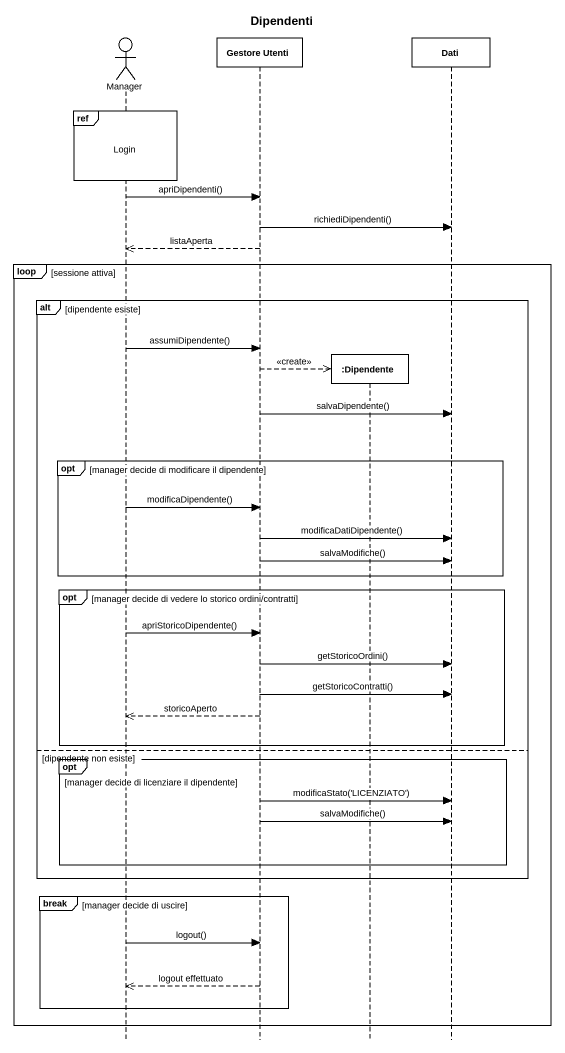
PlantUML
@startuml
title Dipendenti
hide footbox
actor Manager
participant "Gestore Utenti" as Gestore_Utenti
participant ":Dipendente" as Dipendente
participant Dati

ref over Manager : Login
Manager -> Gestore_Utenti : apriDipendenti()
Gestore_Utenti -> Dati : richiediDipendenti()
Gestore_Utenti -->> Manager : listaAperta
loop sessione attiva
  alt dipendente esiste
    Manager -> Gestore_Utenti : assumiDipendente()
    Gestore_Utenti -->> Dipendente ** : <<create>>
    Gestore_Utenti -> Dati : salvaDipendente()
    opt manager decide di modificare il dipendente
      Manager -> Gestore_Utenti : modificaDipendente()
      Gestore_Utenti -> Dati : modificaDatiDipendente()
      Gestore_Utenti -> Dati : salvaModifiche()
    end
    opt manager decide di vedere lo storico ordini/contratti
      Manager -> Gestore_Utenti : apriStoricoDipendente()
      Gestore_Utenti -> Dati : getStoricoOrdini()
      Gestore_Utenti -> Dati : getStoricoContratti()
      Gestore_Utenti -->> Manager : storicoAperto
    end
  else dipendente non esiste
    opt manager decide di licenziare il dipendente
      Gestore_Utenti -> Dati : modificaStato('LICENZIATO')
      Gestore_Utenti -> Dati : salvaModifiche()
    end
  end
  break manager decide di uscire
    Manager -> Gestore_Utenti : logout()
    Gestore_Utenti -->> Manager : logout effettuato
  end
end
@enduml
